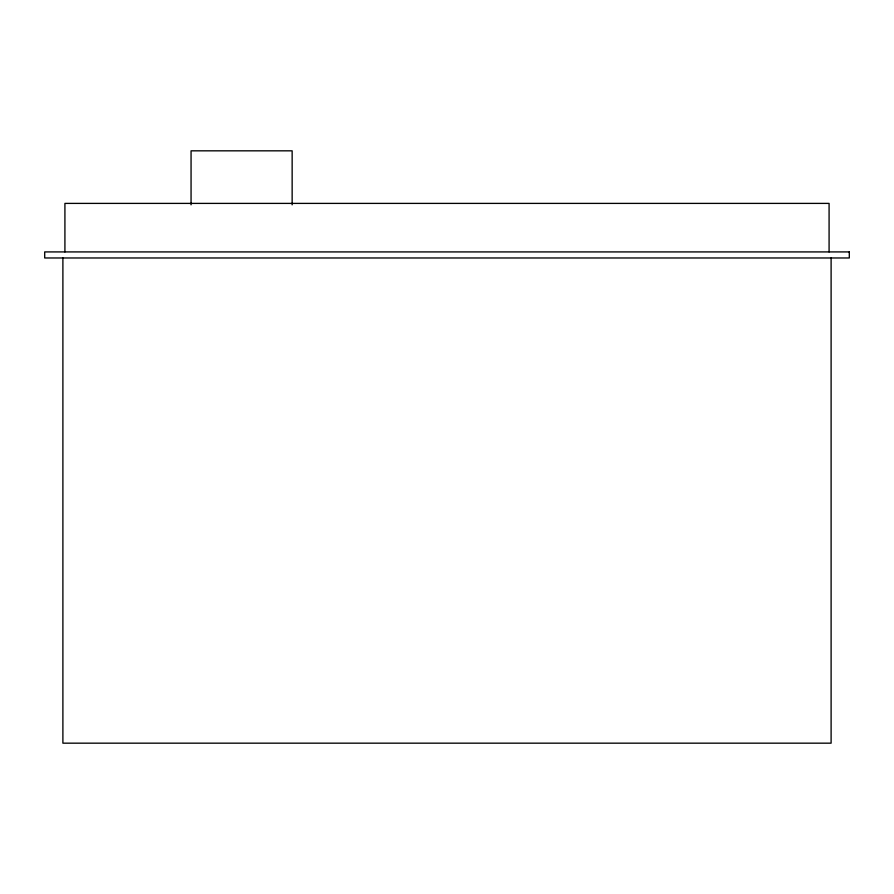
<?xml version="1.0" encoding="UTF-8"?>
<svg xmlns="http://www.w3.org/2000/svg" width="894" height="894" viewBox="0 0 894 894"><rect width="100%" height="100%" fill="white"/><g stroke="black" fill="none" stroke-linecap="round" stroke-linejoin="round"><path stroke-width="1.34" d="M831.107 257.975L831.107 743.171L62.893 743.171L62.893 257.975M829.084 251.918L829.084 203.396L64.916 203.396L64.916 251.918M292.148 204.838L292.148 150.829L191.059 150.829L191.059 204.838M849.3 251.918L44.7 251.918L44.7 257.975L849.3 257.975L849.3 251.918"/></g></svg>
